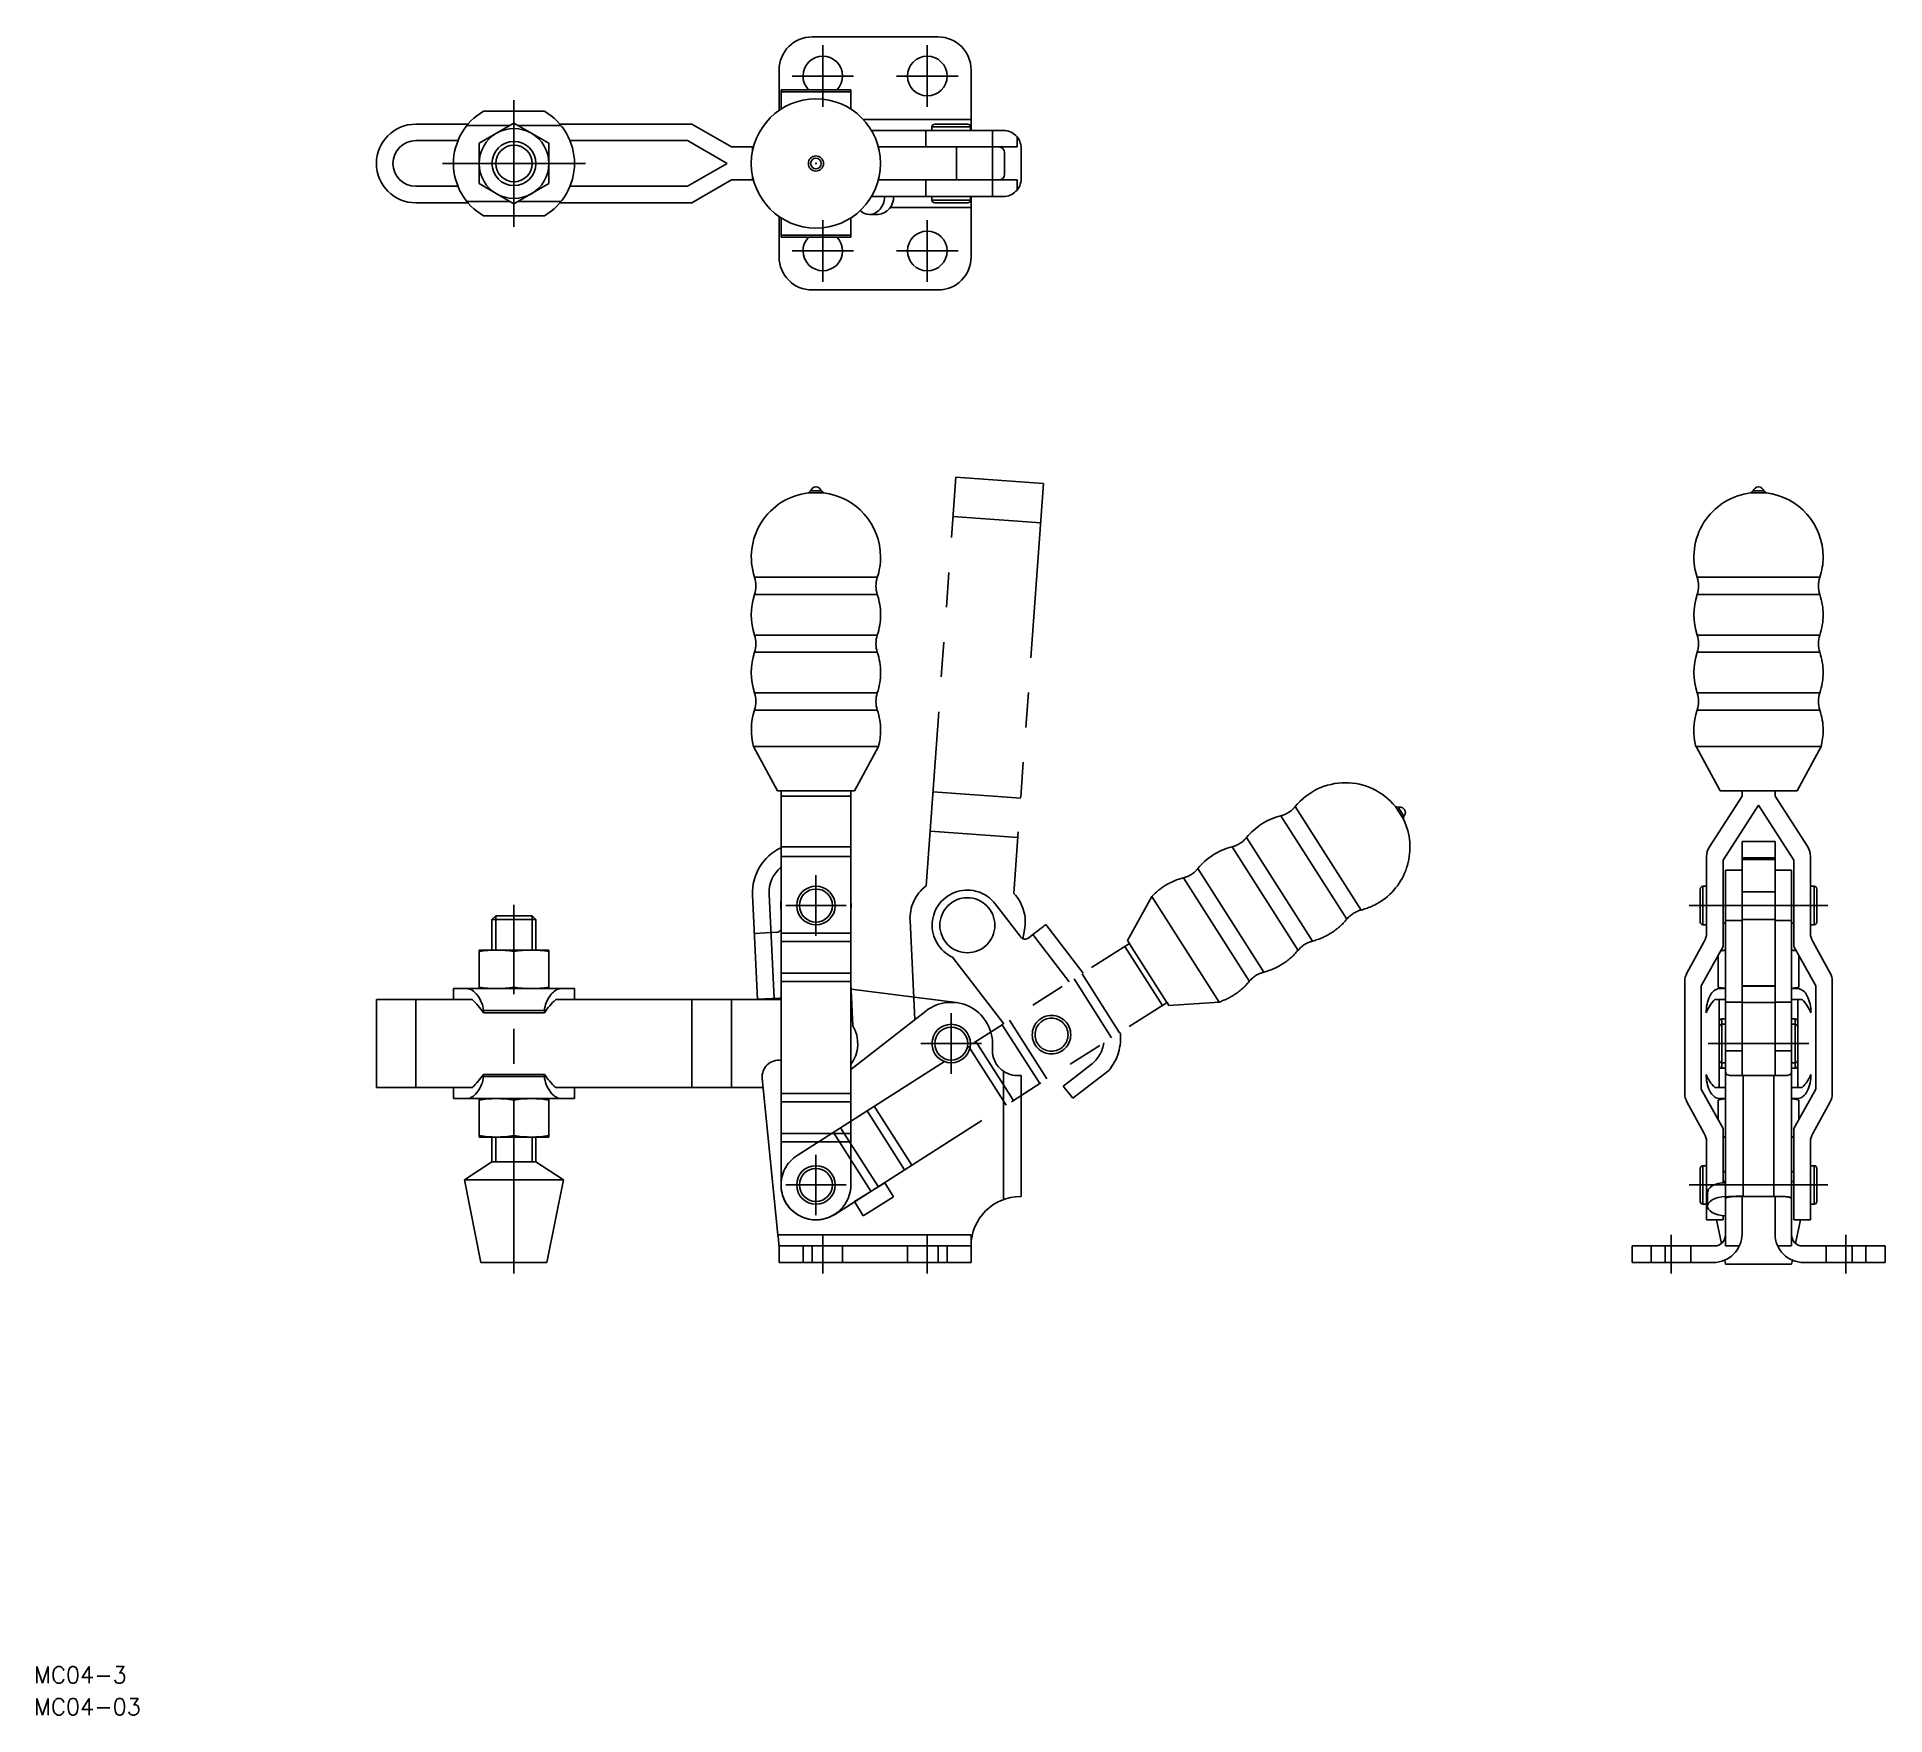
# Model space of a CAD drawing. Extents: x -87 to 249, y -282 to 23.
import ezdxf

# ---------------------------------------------------------------- set-up
doc = ezdxf.new("R2010")
doc.units = 0
for name, pattern in [('CENTER', [50.8, 31.75, -6.35, 6.35, -6.35]), ('DASHED', [19.05, 12.7, -6.35]), ('PHANTOM', [63.5, 31.75, -6.35, 6.35, -6.35, 6.35, -6.35])]:
    doc.linetypes.add(name, pattern=pattern)
doc.layers.get('0').update_dxf_attribs({"linetype": 'CONTINUOUS'})
doc.layers.add('CENTER', color=1, linetype='CENTER')
doc.styles.get("Standard").update_dxf_attribs({"font": 'txt.shx', "height": 3, "bigfont": 'bigfont.shx'})

# ---------------------------------------------------------------- blocks, each defined once
blk = doc.blocks.new('*U2')
at = {"color": 7, "linetype": 'CONTINUOUS'}
blk.add_text('MC04-3', height=3, dxfattribs=at).set_placement((-87.24, -276.27))
blk = doc.blocks.new('*U3')
at = {"color": 7, "linetype": 'CONTINUOUS'}
blk.add_text('MC04-03', height=3, dxfattribs=at).set_placement((-87.24, -282.07))

msp = doc.modelspace()

# ---------------------------------------------------------------- linework, layer by layer
at = {"color": 7, "linetype": 'CONTINUOUS'}
for p, q in [((54.2, 23), (77.1, 23)), ((48.2, 9.65), (48.2, 17)), ((83.1, 8), (83.1, 17)), ((48.55, 13.41), (61.25, 13.41)), ((48.55, 13.01), (48.55, 13.41)), ((48.55, 13.01), (61.25, 13.01)), ((48.55, 9.89), (48.55, 13.01)), ((48.55, 9.89), (48.55, 10.41)), ((61.25, 13.01), (61.25, 13.41)), ((61.25, 9.89), (61.25, 13.01)), ((61.25, 9.89), (61.25, 10.41)), ((-17.85, 7.15), (-8.34, 7.15)), ((-8.55, 6.92), (-0.71, 6.92)), ((0, 7.33), (-6.35, 3.67)), ((-5.55, 9.5), (5.55, 9.5)), ((6.35, 3.67), (0, 7.33)), ((0.71, 6.92), (8.55, 6.92)), ((8.35, 7.15), (32.35, 7.15)), ((39.54, 3), (32.35, 7.15)), ((63.51, 8), (83.1, 8)), ((76.5, 7.15), (82.5, 7.15)), ((83.1, 6), (83.1, 8)), ((-10.19, 4.15), (-17.85, 4.15)), ((-6.35, 3.67), (-6.35, -3.67)), ((6.35, -3.67), (6.35, 3.67)), ((31.55, 4.15), (10.19, 4.15)), ((38.74, 0), (31.55, 4.15)), ((74.89, 6), (65, 6)), ((74.89, 3), (74.89, 6)), ((89, 6), (74.89, 6)), ((76, 6.65), (83, 6.65)), ((76, 6.65), (76, 6)), ((83, 6.65), (83, 6)), ((87, -6), (87, 6)), ((91.5, 3), (91.5, 4.8)), ((43.54, 3), (39.54, 3)), ((43.38, 2.34), (43.38, 3)), ((80.45, 3), (66.26, 3)), ((80.45, -3), (80.45, 3)), ((87, 3), (80.45, 3)), ((80.45, 3), (91.5, 3)), ((89.2, 2), (89.2, -2)), ((92.2, 2.8), (92.2, -2.8)), ((31.55, -4.15), (38.74, 0)), ((32.35, -7.15), (39.54, -3)), ((39.54, -3), (43.54, -3)), ((43.38, -3), (43.38, -2.34)), ((66.26, -3), (80.45, -3)), ((74.89, -6), (74.89, -3)), ((80.45, -3), (87, -3)), ((91.5, -3), (80.45, -3)), ((91.5, -4.8), (91.5, -3)), ((-17.85, -4.15), (-10.19, -4.15)), ((-6.35, -3.67), (0, -7.33)), ((0, -7.33), (6.35, -3.67)), ((10.19, -4.15), (31.55, -4.15)), ((65, -6), (74.89, -6)), ((74.89, -6), (89, -6)), ((76, -6.65), (76, -6)), ((76, -6.65), (83, -6.65)), ((83, -6.65), (83, -6)), ((83.1, -8), (83.1, -6)), ((-17.85, -7.15), (-8.36, -7.15)), ((-8.55, -6.92), (-0.71, -6.92)), ((5.55, -9.5), (-5.55, -9.5)), ((0.71, -6.92), (8.55, -6.92)), ((8.35, -7.15), (32.35, -7.15)), ((48.2, -17), (48.2, -9.65)), ((48.55, -13.01), (48.55, -9.89)), ((48.55, -10.41), (48.55, -9.89)), ((61.25, -13.01), (61.25, -9.89)), ((61.25, -10.41), (61.25, -9.89)), ((64.63, -9.25), (66.23, -9.25)), ((68.44, -8), (83.1, -8)), ((76.5, -7.15), (82.5, -7.15)), ((83.1, -17), (83.1, -8)), ((48.55, -13.01), (61.25, -13.01)), ((48.55, -13.41), (48.55, -13.01)), ((48.55, -13.41), (61.25, -13.41)), ((61.25, -13.41), (61.25, -13.01)), ((54.2, -23), (77.1, -23)), ((53.94, -59.52), (53.52, -59.88)), ((53.52, -59.88), (56.28, -59.88)), ((53.94, -59.52), (55.86, -59.52)), ((54.84, -58.8), (54.96, -58.8)), ((55.86, -59.52), (56.28, -59.88)), ((225.31, -59.52), (224.89, -59.88)), ((224.89, -59.88), (227.66, -59.88)), ((225.31, -59.52), (227.24, -59.52)), ((226.21, -58.8), (226.34, -58.8)), ((227.24, -59.52), (227.66, -59.88)), ((43.74, -75.23), (66.06, -75.23)), ((215.12, -75.23), (237.43, -75.23)), ((43.81, -78.36), (66.06, -78.36)), ((215.12, -78.36), (237.43, -78.36)), ((43.74, -85.73), (66.06, -85.73)), ((215.12, -85.73), (237.43, -85.73)), ((66.06, -88.86), (43.74, -88.86)), ((237.43, -88.86), (215.12, -88.86)), ((66.06, -96.23), (43.74, -96.23)), ((237.43, -96.23), (215.12, -96.23)), ((43.74, -99.36), (66.06, -99.36)), ((215.12, -99.36), (237.43, -99.36)), ((43.53, -106.02), (47.9, -114.04)), ((43.53, -106.02), (66.27, -106.02)), ((66.27, -106.02), (61.9, -114.04)), ((214.91, -106.02), (237.64, -106.02)), ((214.91, -106.02), (219.27, -114.04)), ((237.64, -106.02), (233.28, -114.04)), ((47.9, -114.04), (48.55, -114.04)), ((48.55, -185.7), (48.55, -114.01)), ((48.55, -114.01), (48.57, -114.04)), ((48.57, -114.04), (61.23, -114.04)), ((61.25, -114.01), (61.23, -114.04)), ((61.25, -185.7), (61.25, -114.01)), ((61.25, -114.04), (61.9, -114.04)), ((223.27, -114.04), (219.27, -114.04)), ((223.27, -115.05), (223.27, -114.01)), ((223.27, -114.01), (223.32, -114.04)), ((223.32, -114.04), (229.23, -114.04)), ((223.32, -114.04), (229.23, -114.04)), ((229.27, -114.01), (229.23, -114.04)), ((229.27, -114.01), (229.27, -115.05)), ((229.27, -114.04), (233.28, -114.04)), ((48.55, -115.05), (61.25, -115.05)), ((217.34, -124.26), (223.27, -115.05)), ((226.27, -116.65), (219.82, -126.65)), ((232.72, -126.65), (226.27, -116.65)), ((229.27, -115.05), (235.21, -124.26)), ((48.55, -124.26), (61.25, -124.26)), ((61.25, -125.99), (61.25, -124.26)), ((223.27, -123.25), (229.27, -123.25)), ((223.27, -165.8), (223.27, -123.25)), ((229.27, -123.25), (229.27, -165.8)), ((48.55, -125.99), (61.25, -125.99)), ((216.82, -139.92), (216.82, -125.99)), ((219.82, -126.65), (219.82, -142.35)), ((223.27, -126.24), (229.27, -126.24)), ((223.27, -126.55), (229.27, -126.55)), ((232.72, -142.35), (232.72, -126.65)), ((235.72, -125.99), (235.72, -139.92)), ((48.55, -134.1), (48.55, -127.93)), ((220.27, -128.5), (220.27, -196.8)), ((220.27, -128.5), (223.27, -128.5)), ((232.27, -128.5), (229.27, -128.5)), ((232.27, -128.5), (232.27, -196.8)), ((43.39, -132.97), (44.3, -152)), ((47.3, -151.81), (46.39, -132.83)), ((215.67, -131.9), (215.67, -137.9)), ((216.17, -131.4), (216.17, -138.4)), ((216.17, -131.4), (216.82, -131.4)), ((223.27, -132.43), (229.27, -132.43)), ((236.37, -131.4), (235.72, -131.4)), ((236.37, -131.4), (236.37, -138.4)), ((236.87, -131.9), (236.87, -137.9)), ((-3.32, -136.8), (-4, -137.47)), ((4, -137.47), (-4, -137.47)), ((-4, -137.47), (-4, -143)), ((3.32, -136.8), (-3.32, -136.8)), ((3.32, -136.8), (4, -137.47)), ((4, -137.47), (4, -143)), ((48.51, -135.2), (48.55, -136.1)), ((48.55, -139.26), (48.55, -136.1)), ((220.27, -137.6), (223.27, -137.6)), ((223.27, -137.43), (229.27, -137.43)), ((229.27, -137.6), (232.27, -137.6)), ((47.72, -139.77), (43.73, -139.97)), ((48.55, -139.92), (61.25, -139.92)), ((216.17, -138.4), (216.82, -138.4)), ((236.37, -138.4), (235.72, -138.4)), ((6.35, -143), (-6.35, -143)), ((-6.35, -150), (-6.35, -143)), ((0, -143.26), (0, -149.73)), ((6.35, -150), (6.35, -143)), ((48.55, -141.47), (61.25, -141.47)), ((213.26, -147.17), (216.42, -141.47)), ((219.82, -142.35), (215.86, -149.5)), ((218.94, -143.94), (218.94, -149.73)), ((219.92, -143), (219.38, -143.14)), ((220.27, -143), (219.92, -143)), ((232.62, -143), (232.27, -143)), ((232.62, -143), (233.16, -143.14)), ((236.68, -149.5), (232.72, -142.35)), ((233.61, -143.94), (233.61, -149.73)), ((236.12, -141.47), (239.28, -147.17)), ((48.55, -147.17), (61.25, -147.17)), ((-11, -150), (11, -150)), ((-11, -150), (-11, -152)), ((11, -150), (11, -152)), ((48.55, -148.72), (61.25, -148.72)), ((61.62, -156.75), (61.25, -149.09)), ((61.3, -150.1), (80.45, -152.56)), ((212.86, -169.07), (212.86, -148.72)), ((215.86, -149.5), (215.86, -168.3)), ((218.94, -149.73), (219.92, -150)), ((219.35, -150), (220.27, -150)), ((229.27, -149.5), (223.27, -149.5)), ((223.27, -149.56), (229.27, -149.56)), ((233.2, -150), (232.27, -150)), ((232.62, -150), (233.61, -149.73)), ((236.68, -168.3), (236.68, -149.5)), ((239.68, -148.72), (239.68, -169.07)), ((-25, -152), (-7.6, -152)), ((-25, -152), (-25, -168)), ((-17.85, -168), (-17.85, -152)), ((-8.36, -152), (-7.6, -152)), ((-5.55, -154), (-5.55, -154.4)), ((-5.55, -154), (5.55, -154)), ((-5.55, -154.4), (5.55, -154.4)), ((5.55, -154), (5.55, -154.4)), ((7.6, -152), (8.36, -152)), ((8.36, -152), (48.55, -152)), ((32.35, -168), (32.35, -152)), ((39.54, -168), (39.54, -152)), ((44.3, -151.95), (48.3, -151.76)), ((48.55, -152), (48.55, -151.78)), ((61.25, -164.72), (74.89, -154.08)), ((216.77, -154), (216.77, -154.4)), ((218.32, -152), (220.27, -152)), ((219.12, -168), (219.12, -152)), ((220.27, -151.76), (220.27, -151.76)), ((220.27, -151.81), (220.27, -151.76)), ((220.27, -152.5), (223.27, -152.5)), ((223.27, -152.56), (229.27, -152.56)), ((229.27, -152.5), (232.27, -152.5)), ((232.27, -151.76), (232.27, -151.76)), ((232.27, -151.81), (232.27, -151.76)), ((234.22, -152), (232.27, -152)), ((233.42, -168), (233.42, -152)), ((235.77, -154), (235.77, -154.4)), ((219.62, -155.5), (219.62, -156.5)), ((219.62, -155.5), (220.27, -155.5)), ((219.62, -156.5), (219.62, -163.5)), ((219.62, -156.5), (220.27, -156.5)), ((232.92, -155.5), (232.27, -155.5)), ((232.92, -156.5), (232.27, -156.5)), ((232.92, -155.5), (232.92, -156.5)), ((232.92, -156.5), (232.92, -163.5)), ((87, -160), (87, -161.3)), ((220.27, -160), (223.27, -160)), ((229.27, -160), (232.27, -160)), ((219.62, -163.5), (219.62, -164.5)), ((219.62, -163.5), (220.27, -163.5)), ((219.62, -164.5), (220.27, -164.5)), ((220.27, -161.3), (223.27, -161.3)), ((229.27, -161.3), (232.27, -161.3)), ((232.92, -163.5), (232.27, -163.5)), ((232.92, -164.5), (232.27, -164.5)), ((232.92, -163.5), (232.92, -164.5)), ((-8.36, -168), (-25, -168)), ((-11, -170), (-11, -168)), ((-7.6, -168), (-8.36, -168)), ((-5.55, -165.99), (-5.55, -165.6)), ((-5.55, -165.6), (5.55, -165.6)), ((-5.55, -165.99), (5.55, -165.99)), ((5.55, -165.99), (5.55, -165.6)), ((8.36, -168), (7.6, -168)), ((45.32, -168), (8.36, -168)), ((11, -170), (11, -168)), ((48, -194.8), (45.15, -166.33)), ((89, -165.04), (89, -188.35)), ((91.5, -165.8), (92.2, -165.8)), ((92.2, -165.8), (92.2, -187.8)), ((216.77, -165.99), (216.77, -165.6)), ((218.32, -168), (220.27, -168)), ((221.47, -165.8), (231.08, -165.8)), ((223.47, -165.8), (223.47, -187.8)), ((229.07, -165.8), (229.07, -187.8)), ((234.22, -168), (232.27, -168)), ((235.77, -165.99), (235.77, -165.6)), ((-11, -170), (11, -170)), ((-6.35, -177), (-6.35, -170)), ((0, -176.73), (0, -170.26)), ((6.35, -177), (6.35, -170)), ((48.55, -169.07), (61.25, -169.07)), ((48.55, -170.62), (61.25, -170.62)), ((216.42, -176.32), (213.26, -170.62)), ((215.86, -168.3), (219.82, -175.45)), ((218.94, -170.26), (219.92, -170)), ((218.94, -173.85), (218.94, -170.26)), ((219.35, -170), (220.27, -170)), ((233.2, -170), (232.27, -170)), ((232.62, -170), (233.61, -170.26)), ((232.72, -175.45), (236.68, -168.3)), ((233.61, -173.85), (233.61, -170.26)), ((239.28, -170.62), (236.12, -176.32)), ((-6.35, -177), (6.35, -177)), ((-4, -181.5), (-4, -177)), ((4, -181.5), (4, -177)), ((48.55, -176.32), (61.25, -176.32)), ((48.55, -177.87), (61.25, -177.87)), ((216.82, -185.7), (216.82, -177.87)), ((219.82, -175.45), (219.82, -185.31)), ((219.92, -177), (219.82, -176.97)), ((219.92, -177), (220.27, -177)), ((232.27, -177), (232.62, -177)), ((232.62, -177), (232.72, -176.97)), ((232.72, -192.05), (232.72, -175.45)), ((235.72, -177.87), (235.72, -185.7)), ((-4, -181.5), (-9, -184.8)), ((9, -184.8), (-9, -184.8)), ((-6, -199.8), (-9, -184.8)), ((4, -181.5), (-4, -181.5)), ((4, -181.5), (9, -184.8)), ((9, -184.8), (6, -199.8)), ((215.67, -182.7), (215.67, -188.7)), ((216.17, -182.2), (216.17, -189.2)), ((216.17, -182.2), (216.82, -182.2)), ((219.82, -183.41), (220.27, -183.12)), ((232.72, -183.41), (232.27, -183.12)), ((236.37, -182.2), (235.72, -182.2)), ((236.37, -182.2), (236.37, -189.2)), ((236.87, -182.7), (236.87, -188.7)), ((61.89, -188.74), (67.4, -185.3)), ((63.48, -191.29), (68.99, -187.84)), ((68.99, -187.84), (67.4, -185.3)), ((92.2, -187.8), (92.1, -187.8)), ((216.82, -192.05), (216.82, -185.7)), ((218.19, -185.7), (216.82, -185.7)), ((217.02, -187.02), (217.02, -189.38)), ((220.27, -185.1), (219.82, -185.1)), ((222.68, -187.8), (229.87, -187.8)), ((223.27, -194.6), (223.27, -187.8)), ((229.27, -187.8), (229.27, -194.6)), ((232.72, -185.1), (232.27, -185.1)), ((235.72, -185.7), (232.72, -185.7)), ((235.72, -185.7), (235.72, -192.05)), ((63.48, -191.29), (61.89, -188.74)), ((216.17, -189.2), (216.82, -189.2)), ((219.82, -191.27), (219.82, -192.05)), ((236.37, -189.2), (235.72, -189.2)), ((48, -194.8), (83.1, -194.8)), ((83.1, -194.8), (83.1, -199.8)), ((216.82, -192.05), (219.82, -192.05)), ((218.66, -192.05), (219.53, -196.36)), ((232.72, -192.05), (235.72, -192.05)), ((233.88, -192.05), (233.02, -196.36)), ((48.2, -196.8), (48.2, -199.8)), ((83.1, -196.8), (48.2, -196.8)), ((54.2, -196.8), (54.2, -199.8)), ((77.1, -196.8), (77.1, -199.8)), ((203.27, -196.8), (218.27, -196.8)), ((203.27, -196.8), (203.27, -199.8)), ((209.27, -196.8), (209.27, -199.8)), ((220.27, -196.8), (222.79, -196.8)), ((229.76, -196.8), (232.27, -196.8)), ((234.27, -196.8), (249.27, -196.8)), ((243.27, -196.8), (243.27, -199.8)), ((249.27, -196.8), (249.27, -199.8)), ((6, -199.8), (-6, -199.8)), ((83.1, -199.8), (48.2, -199.8)), ((203.27, -199.8), (218.07, -199.8)), ((220.13, -199.37), (220.27, -200.1)), ((232.27, -200.1), (220.27, -200.1)), ((232.42, -199.37), (232.27, -200.1)), ((234.47, -199.8), (249.27, -199.8))]:
    msp.add_line(p, q, dxfattribs=at)
at = {"color": 3, "linetype": 'PHANTOM'}
for p, q in [((74.93, -131.33), (80.34, -57.03)), ((96.3, -58.19), (80.34, -57.03)), ((96.3, -58.19), (90.87, -132.69)), ((79.82, -64.16), (95.78, -65.32)), ((76.17, -114.23), (92.13, -115.39)), ((142.05, -116.9), (154.04, -135.72)), ((160.25, -116.89), (161.73, -119.22)), ((160.78, -117.05), (160.25, -116.89)), ((160.78, -117.05), (161.81, -118.67)), ((161.87, -117.42), (161.93, -117.53)), ((139.4, -118.58), (151.4, -137.4)), ((161.81, -118.67), (161.73, -119.22)), ((75.65, -121.4), (91.61, -122.56)), ((142.55, -143.05), (130.55, -124.23)), ((133.19, -122.54), (145.19, -141.36)), ((121.7, -129.87), (133.7, -148.69)), ((136.34, -147.01), (124.34, -128.19)), ((115.97, -133.28), (111.55, -141.27)), ((115.97, -133.28), (128.19, -152.45)), ((72.91, -155.63), (72.01, -137.65)), ((92.01, -140.46), (87.5, -134.59)), ((92.82, -139.35), (92.51, -140.93)), ((94.33, -140.19), (93.52, -140.81)), ((94.33, -140.19), (93.52, -140.81)), ((94.33, -140.19), (94.79, -139.83)), ((100.96, -148.8), (94.33, -140.19)), ((94.79, -139.83), (95.24, -139.49)), ((95.24, -139.49), (95.65, -139.17)), ((95.65, -139.17), (96.01, -138.89)), ((96.01, -138.89), (96.31, -138.67)), ((96.31, -138.67), (96.52, -138.5)), ((96.52, -138.5), (96.66, -138.39)), ((96.66, -138.39), (96.71, -138.36)), ((96.71, -138.36), (103.5, -147.18)), ((51.49, -180.34), (111.93, -141.8)), ((79.75, -144.31), (89.05, -156.39)), ((111.06, -142.36), (117.89, -153.07)), ((111.55, -141.27), (111.9, -141.82)), ((111.93, -141.8), (111.91, -141.84)), ((111.91, -141.84), (118.72, -152.51)), ((103.29, -147.31), (110.12, -158.02)), ((101.83, -148.24), (108.66, -158.95)), ((58.31, -191.05), (118.76, -152.51)), ((118.76, -152.51), (118.72, -152.51)), ((118.73, -152.53), (119.08, -153.08)), ((128.19, -152.45), (119.08, -153.08)), ((88.78, -156.57), (95.61, -167.27)), ((90.08, -155.73), (96.91, -166.44)), ((82.66, -160.47), (89.49, -171.17)), ((83.97, -159.63), (90.8, -170.34)), ((101.6, -166.39), (104.94, -163.82)), ((101.6, -166.39), (99.87, -167.72)), ((99.87, -167.72), (101.58, -169.94)), ((108.15, -164.88), (103.17, -168.71)), ((103.17, -168.71), (101.58, -169.94)), ((64.2, -172.24), (71.03, -182.95)), ((65.51, -171.4), (72.33, -182.11)), ((58.08, -176.14), (64.91, -186.85)), ((59.39, -175.3), (66.22, -186.01))]:
    msp.add_line(p, q, dxfattribs=at)
at = {"color": 3, "linetype": 'CONTINUOUS'}
for p, q in [((-3.32, -136.8), (-3.32, -143)), ((3.32, -136.8), (3.32, -143)), ((-3.32, -177), (-3.32, -181.5)), ((3.32, -177), (3.32, -181.5))]:
    msp.add_line(p, q, dxfattribs=at)
at = {"color": 3, "linetype": 'DASHED'}
for p, q in [((52.55, -199.8), (52.55, -196.8)), ((59.75, -199.8), (59.75, -196.8)), ((71.55, -199.8), (71.55, -196.8)), ((78.75, -199.8), (78.75, -196.8)), ((206.77, -199.8), (206.77, -196.8)), ((213.97, -199.8), (213.97, -196.8)), ((238.57, -199.8), (238.57, -196.8)), ((245.77, -199.8), (245.77, -196.8))]:
    msp.add_line(p, q, dxfattribs=at)
at = {"color": 7, "linetype": 'CONTINUOUS', "flags": 128}
for points in [[(48.55, -134.1), (48.53, -134.28), (48.51, -135.2)], [(61.25, -135.7), (61.3, -134.9), (61.25, -134.1)], [(48.3, -151.76), (48.49, -151.77), (48.55, -151.78)], [(217.02, -187.02), (217.04, -186.84), (217.18, -186.49), (217.46, -186.16), (217.86, -185.87), (218.36, -185.63), (218.95, -185.45), (219.6, -185.34), (220.27, -185.3)], [(220.27, -191.29), (219.6, -191.25), (218.95, -191.14), (218.36, -190.96), (217.86, -190.72), (217.46, -190.42), (217.18, -190.1), (217.02, -189.74), (217.02, -189.38), (217.18, -189.03), (217.46, -188.7), (217.86, -188.41), (218.36, -188.17), (218.95, -187.99), (219.6, -187.88), (223.47, -187.66)], [(48.2, -196.8), (48.2, -196.76), (48.18, -196.65), (48.17, -196.46), (48.14, -196.21), (48.11, -195.91), (48.08, -195.56), (48.04, -195.19), (48, -194.8)]]:
    msp.add_lwpolyline(points, dxfattribs=at)
at = {"color": 7, "linetype": 'CONTINUOUS'}
for centre, radius in [((75.15, 15.9), 3.6), ((54.9, 0), 11.75), ((0, 0), 4), ((54.9, 0), 1.38), ((54.9, 0), 0.961), ((54.9, 0), 0.0639), ((75.15, -15.9), 3.6), ((54.9, -134.9), 3.5), ((54.9, -134.9), 3), ((79.5, -160), 3.5), ((79.5, -160), 3), ((54.9, -185.7), 3.5), ((54.9, -185.7), 3)]:
    msp.add_circle(centre, radius, dxfattribs=at)
at = {"color": 3, "linetype": 'CONTINUOUS'}
msp.add_circle((0, 0), 3.32, dxfattribs=at)
at = {"color": 3, "linetype": 'PHANTOM'}
for centre, radius in [((82.43, -138.49), 5), ((97.73, -158.39), 3.5), ((97.73, -158.39), 3)]:
    msp.add_circle(centre, radius, dxfattribs=at)
at = {"color": 7, "linetype": 'CONTINUOUS'}
for centre, radius, start, end in [((54.2, 17), 6, 90, 180), ((77.1, 17), 6, 0, 90), ((56.15, 15.9), 3.6, 316.2378, 223.7622), ((-17.85, 0), 7.15, 90, 270), ((0, 0), 11, 120.2726, 239.7273), ((0, 0), 11, 300.2727, 59.7274), ((76.5, 6.65), 0.5, 90, 180), ((82.5, 6.65), 0.5, 0, 90), ((-17.85, 0), 4.15, 90, 270), ((0, 0), 6.35, 120, 180), ((0, 0), 6.35, 60, 120), ((0, 0), 6.35, 0, 60), ((89, 2.8), 3.2, 0, 90.0435), ((0, 0), 6.35, 180, 240), ((0, 0), 6.35, 300, 0), ((88.2, 2), 1, 360, 90), ((88.2, -2), 1, 270, 0), ((89, -2.8), 3.2, 269.9586, 0), ((0, 0), 6.35, 240, 300), ((65.98, -6.24), 3.02, 274.7595, 4.6414), ((63.92, -6.04), 3.48, 313.5686, 0.6059), ((76.5, -6.65), 0.5, 180, 270), ((82.5, -6.65), 0.5, 270, 360), ((64.63, -6.84), 2.41, 225.5472, 314.4528), ((56.15, -15.9), 3.6, 136.2378, 43.7622), ((54.2, -17), 6, 180, 270), ((77.1, -17), 6, 270, 360), ((54.9, -71.55), 11.75, 96.7574, 198.2662), ((54.9, -59.8), 1, 93.665, 163.9429), ((54.9, -59.8), 1, 16.0571, 86.3349), ((54.9, -71.55), 11.75, 0, 83.2426), ((226.27, -71.55), 11.75, 96.7574, 198.2662), ((226.27, -59.8), 1, 93.665, 163.9429), ((226.27, -59.8), 1, 16.0571, 86.335), ((226.27, -71.55), 11.75, 0, 83.2426), ((54.9, -71.55), 11.75, 341.7338, 0), ((226.27, -71.55), 11.75, 341.7338, 0), ((38.99, -76.8), 5, 341.7338, 18.2662), ((70.81, -76.8), 5, 161.7338, 198.2662), ((210.37, -76.8), 5, 341.7338, 18.2662), ((242.18, -76.8), 5, 161.7338, 198.2662), ((54.9, -82.05), 11.75, 161.7338, 198.2662), ((54.9, -82.05), 11.75, 0, 18.2662), ((226.27, -82.05), 11.75, 161.7338, 198.2662), ((226.27, -82.05), 11.75, 0, 18.2662), ((54.9, -82.05), 11.75, 341.7338, 0), ((226.27, -82.05), 11.75, 341.7338, 0), ((38.99, -87.3), 5, 341.7338, 18.2662), ((70.81, -87.3), 5, 161.7338, 198.2662), ((210.37, -87.3), 5, 341.7338, 18.2662), ((242.18, -87.3), 5, 161.7338, 198.2662), ((54.9, -92.55), 11.75, 161.7338, 198.2662), ((54.9, -92.55), 11.75, 0, 18.2662), ((226.27, -92.55), 11.75, 161.7338, 198.2662), ((226.27, -92.55), 11.75, 0, 18.2662), ((54.9, -92.55), 11.75, 341.7338, 0), ((226.27, -92.55), 11.75, 341.7338, 0), ((38.99, -97.8), 5, 341.7338, 18.2662), ((70.81, -97.8), 5, 161.7338, 198.2662), ((210.37, -97.8), 5, 341.7338, 18.2662), ((242.18, -97.8), 5, 161.7338, 198.2662), ((54.9, -103.05), 11.75, 161.7338, 194.6747), ((54.9, -103.05), 11.75, 0, 18.2662), ((226.27, -103.05), 11.75, 161.7338, 194.6747), ((226.27, -103.05), 11.75, 0, 18.2662), ((54.9, -103.05), 11.75, 345.3253, 0), ((226.27, -103.05), 11.75, 345.3253, 0), ((220.02, -125.99), 3.2, 147.178, 180), ((232.52, -125.99), 3.2, 0, 32.822), ((52.38, -132.54), 9, 115.2191, 182.7372), ((52.38, -132.54), 6, 129.7263, 182.7372), ((216.17, -131.9), 0.5, 90, 180), ((236.37, -131.9), 0.5, 0, 90), ((47.68, -138.78), 1, 272.7372, 330.8149), ((216.17, -137.9), 0.5, 180, 270), ((213.62, -139.92), 3.2, 331.0203, 360), ((220.15, -139.63), 1.51, 92.2415, 102.3778), ((220.3, -142.57), 4.45, 90.2906, 92.6811), ((232.25, -142.57), 4.45, 87.3189, 89.7094), ((232.4, -139.63), 1.51, 77.6222, 87.7585), ((238.92, -139.92), 3.2, 180, 208.9797), ((236.37, -137.9), 0.5, 270, 360), ((-3.18, -162.28), 19.28, 80.5215, 99.4785), ((3.17, -162.28), 19.28, 80.5215, 99.4785), ((222.35, -156.13), 13.32, 102.6069, 102.9129), ((220.41, -147.54), 4.5, 91.6985, 102.3124), ((232.14, -147.54), 4.5, 77.6876, 88.3015), ((230.19, -156.13), 13.32, 77.0871, 77.3931), ((216.06, -148.72), 3.2, 151.0203, 180), ((236.48, -148.72), 3.2, 0, 28.9797), ((-8.6, -151.93), 1.93, 58.383, 88.4963), ((-9.64, -153.37), 3.7, 39.5042, 56.3364), ((-12.79, -155.55), 7.53, 23.2835, 37.0749), ((-3.18, -130.72), 19.28, 260.5217, 279.4783), ((3.17, -130.72), 19.28, 260.5217, 279.4783), ((12.79, -155.55), 7.53, 142.9251, 156.7165), ((9.64, -153.37), 3.7, 123.6636, 140.4958), ((8.6, -151.93), 1.93, 91.5037, 121.617), ((223.04, -154.15), 6.27, 149.9832, 178.6941), ((219.35, -151.99), 1.99, 89.8743, 150.5524), ((222.35, -136.86), 13.32, 255.1536, 257.3931), ((220.41, -145.46), 4.5, 257.6876, 268.3015), ((232.14, -145.46), 4.5, 271.6985, 282.3124), ((230.19, -136.86), 13.32, 282.6069, 284.8464), ((233.2, -151.99), 1.99, 29.4476, 90.1257), ((229.51, -154.15), 6.27, 1.3059, 30.0168), ((-16.5, -161.7), 13.17, 33.7073, 47.4968), ((-9.71, -154.2), 4.17, 2.7603, 23.031), ((16.5, -161.7), 13.17, 132.5032, 146.2927), ((9.71, -154.2), 4.17, 156.969, 177.2397), ((79.5, -160), 7.5, 0, 127.9446), ((223.06, -156.76), 6.72, 134.867, 159.4216), ((229.48, -156.76), 6.72, 20.5784, 45.133), ((56.1, -160), 6.4, 323.5801, 30.4664), ((219.62, -156), 0.5, 90, 180), ((219.62, -157), 0.5, 90, 180), ((232.92, -156), 0.5, 0, 90), ((232.92, -157), 0.5, 0, 90), ((48.13, -166.03), 3, 82.017, 185.72), ((91.5, -161.3), 4.5, 180, 270.0519), ((219.62, -163), 0.5, 180, 270), ((219.62, -164), 0.5, 180, 270), ((232.92, -163), 0.5, 270, 360), ((232.92, -164), 0.5, 270, 360), ((-16.5, -158.29), 13.17, 312.5032, 326.2927), ((-12.79, -164.45), 7.53, 322.9251, 336.7165), ((-9.71, -165.79), 4.17, 336.969, 357.2397), ((16.5, -158.29), 13.17, 213.7073, 227.4968), ((9.71, -165.79), 4.17, 182.7603, 203.031), ((12.79, -164.45), 7.53, 203.2835, 217.0749), ((223.06, -163.24), 6.72, 200.5784, 225.133), ((223.04, -165.85), 6.27, 181.3059, 210.0168), ((222.28, -165.02), 2.01, 180.4576, 182.2792), ((221.51, -165.03), 1.23, 183.417, 186.8893), ((221.06, -165.09), 0.782, 186.4727, 203.2101), ((220.82, -165.18), 0.529, 204.3867, 233.1863), ((221.03, -164.84), 0.922, 235.6785, 260.0229), ((221.33, -163.33), 2.47, 259.1563, 268.6955), ((221.48, -160.04), 5.76, 267.9824, 269.9558), ((231.07, -160.04), 5.76, 270.0442, 272.0176), ((231.22, -163.33), 2.47, 271.3045, 280.8437), ((231.52, -164.84), 0.922, 279.9771, 304.3215), ((231.73, -165.18), 0.529, 306.8137, 335.6133), ((231.49, -165.09), 0.782, 336.7899, 353.5273), ((230.27, -165.02), 2.01, 357.7208, 359.5424), ((231.04, -165.03), 1.23, 353.1107, 356.583), ((229.48, -163.24), 6.72, 314.867, 339.4216), ((229.51, -165.85), 6.27, 329.9832, 358.6941), ((-8.6, -168.06), 1.93, 271.5037, 301.617), ((-9.64, -166.63), 3.7, 303.6636, 320.4958), ((-3.18, -189.28), 19.28, 80.5215, 99.4785), ((3.17, -189.28), 19.28, 80.5215, 99.4785), ((9.64, -166.63), 3.7, 219.5042, 236.3364), ((8.6, -168.06), 1.93, 238.383, 268.4963), ((216.06, -169.07), 3.2, 180, 208.9797), ((219.35, -168), 1.99, 209.4476, 270.1257), ((222.35, -183.13), 13.32, 102.6069, 104.8464), ((220.41, -174.54), 4.5, 91.6985, 102.3124), ((232.14, -174.54), 4.5, 77.6876, 88.3015), ((230.19, -183.13), 13.32, 75.1536, 77.3931), ((233.2, -168), 1.99, 269.8743, 330.5524), ((236.48, -169.07), 3.2, 331.0203, 360), ((-3.18, -157.72), 19.28, 260.5216, 279.4784), ((3.17, -157.72), 19.28, 260.5216, 279.4784), ((213.62, -177.87), 3.2, 0, 28.9797), ((220.15, -175.45), 1.51, 257.6222, 267.7585), ((220.3, -172.51), 4.45, 267.3189, 269.7094), ((232.25, -172.51), 4.45, 270.2906, 272.6811), ((232.4, -175.45), 1.51, 272.2415, 282.3778), ((238.92, -177.87), 3.2, 151.0203, 180), ((216.17, -182.7), 0.5, 90, 180), ((236.37, -182.7), 0.5, 360, 90), ((54.9, -185.7), 6.35, 180, 0), ((92.1, -196.8), 9, 90, 180), ((220.7, -188.4), 0.445, 117.0609, 151.2475), ((221.17, -189.43), 1.57, 102.727, 115.2216), ((221.62, -191.95), 4.13, 92.6636, 101.1439), ((222.18, -200.92), 13.12, 90.3427, 93.2967), ((225.27, -899.96), 712.17, 90.20866, 90.25511), ((227.27, -899.96), 712.17, 89.74489, 89.79134), ((230.37, -200.92), 13.12, 86.7033, 89.6573), ((230.93, -191.95), 4.13, 78.8561, 87.3364), ((231.38, -189.43), 1.57, 64.7784, 77.273), ((231.85, -188.4), 0.445, 28.7525, 62.9391), ((216.17, -188.7), 0.5, 180, 270), ((220.65, -188.35), 0.379, 154.9764, 179.8304), ((231.9, -188.35), 0.379, 0.1696, 25.0236), ((236.37, -188.7), 0.5, 270, 0), ((218.07, -194.6), 5.2, 270, 0.026), ((218.27, -194.8), 2, 270, 0), ((234.47, -194.6), 5.2, 179.9762, 270), ((234.27, -194.8), 2, 180, 270)]:
    msp.add_arc(centre, radius, start, end, dxfattribs=at)
at = {"color": 3, "linetype": 'PHANTOM'}
for centre, radius, start, end in [((151.15, -124.33), 11.75, 39.2791, 140.788), ((138.17, -113.74), 5, 284.2555, 320.788), ((161.06, -118.01), 1, 36.1868, 106.4646), ((161.06, -118.01), 1, 318.5789, 28.8567), ((142.3, -129.97), 11.75, 104.2555, 140.788), ((151.15, -124.33), 11.75, 302.5217, 25.7643), ((133.44, -135.62), 11.75, 104.2555, 140.788), ((129.32, -119.38), 5, 284.2555, 320.788), ((124.59, -141.26), 11.75, 104.2555, 137.1964), ((120.47, -125.03), 5, 284.2555, 320.788), ((79.5, -137.28), 7.5, 127.5324, 182.8697), ((82.43, -138.49), 6.4, 37.5792, 245.3109), ((85.47, -137.89), 7.5, 348.8, 43.9116), ((151.15, -124.33), 11.75, 284.2555, 302.5217), ((142.3, -129.97), 11.75, 302.5217, 320.788), ((155.28, -140.56), 5, 104.2555, 140.788), ((92.91, -140.02), 1, 206.0617, 307.5792), ((142.3, -129.97), 11.75, 284.2555, 302.5217), ((133.44, -135.62), 11.75, 302.5217, 320.788), ((146.42, -146.21), 5, 104.2555, 140.788), ((137.57, -151.85), 5, 104.2555, 140.788), ((133.44, -135.62), 11.75, 284.2555, 302.5217), ((124.59, -141.26), 11.75, 287.847, 302.5217), ((124.59, -141.26), 11.75, 302.5217, 320.788), ((101.28, -159.06), 6, 307.5792, 352.3301), ((101.28, -159.06), 9, 319.6922, 7.0395), ((54.9, -185.7), 6.35, 122.5217, 302.5217)]:
    msp.add_arc(centre, radius, start, end, dxfattribs=at)
at = {"layer": 'CENTER', "color": 1, "linetype": 'CENTER'}
for p, q in [((56.15, 10.3), (56.15, 21.5)), ((75.15, 10.3), (75.15, 21.5)), ((61.75, 15.9), (50.55, 15.9)), ((80.75, 15.9), (69.55, 15.9)), ((0, 11.5), (0, -11.5)), ((13, 0), (-13, 0)), ((56.15, -21.5), (56.15, -10.3)), ((75.15, -21.5), (75.15, -10.3)), ((61.75, -15.9), (50.55, -15.9)), ((80.75, -15.9), (69.55, -15.9)), ((54.9, -129.4), (54.9, -140.4)), ((0, -201.8), (0, -134.8)), ((60.4, -134.9), (49.4, -134.9)), ((213.67, -134.9), (238.87, -134.9)), ((79.5, -154.5), (79.5, -165.5)), ((85, -160), (74, -160)), ((217.12, -160), (235.42, -160)), ((54.9, -180.2), (54.9, -191.2)), ((60.4, -185.7), (49.4, -185.7)), ((213.67, -185.7), (238.87, -185.7)), ((56.15, -201.8), (56.15, -194.8)), ((75.15, -201.8), (75.15, -194.8)), ((210.37, -201.8), (210.37, -194.8)), ((242.17, -201.8), (242.17, -194.8))]:
    msp.add_line(p, q, dxfattribs=at)

# ---------------------------------------------------------------- block references
at = {"color": 7, "linetype": 'CONTINUOUS'}
for name in ['*U2', '*U3']:
    msp.add_blockref(name, (0, 0), dxfattribs=at)

doc.saveas('drawing.dxf')
